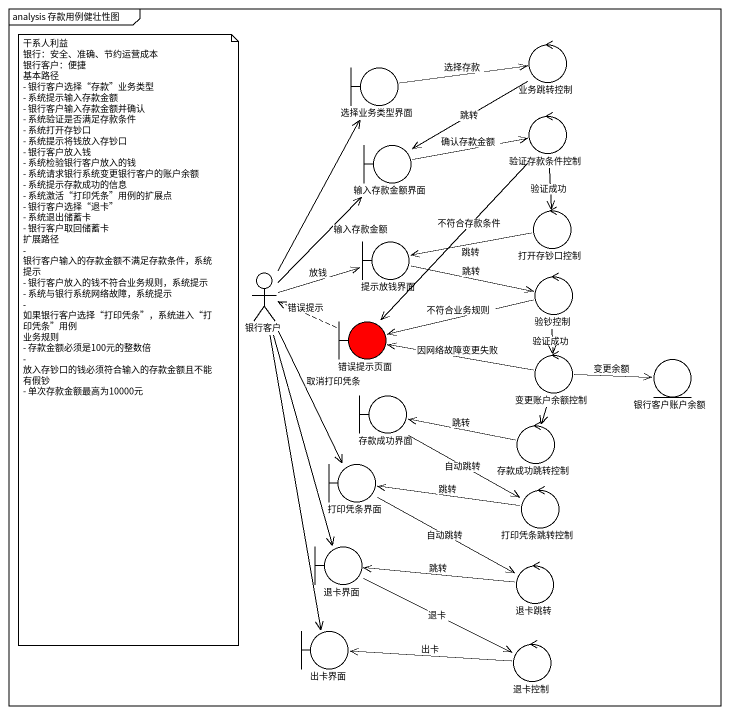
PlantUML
@startuml
mainframe analysis 存款用例健壮性图
control 业务跳转控制
boundary 选择业务类型界面
control 验证存款条件控制
boundary 输入存款金额界面
boundary 提示放钱界面
control 打开存钞口控制
actor 银行客户
control 验钞控制
boundary 错误提示页面 #FF0000
control 变更账户余额控制
entity 银行客户账户余额
boundary 存款成功界面
control 存款成功跳转控制
boundary 打印凭条界面
control 打印凭条跳转控制
boundary 退卡界面
control 退卡跳转
boundary 出卡界面
control 退卡控制
业务跳转控制 --> 输入存款金额界面 : 跳转
选择业务类型界面 -right-> 业务跳转控制 : 选择存款
验证存款条件控制 --> 打开存钞口控制 : 验证成功
验证存款条件控制 --> 错误提示页面 : 不符合存款条件
输入存款金额界面 -right-> 验证存款条件控制 : 确认存款金额
提示放钱界面 -right-> 验钞控制 : 跳转
打开存钞口控制 -left-> 提示放钱界面 : 跳转
银行客户 -up-> 选择业务类型界面
银行客户 -up-> 输入存款金额界面 : 输入存款金额
银行客户 -right-> 提示放钱界面 : 放钱
银行客户 --> 打印凭条界面 : 取消打印凭条
银行客户 --> 退卡界面
银行客户 --> 出卡界面
验钞控制 -left-> 错误提示页面 : 不符合业务规则
验钞控制 --> 变更账户余额控制 : 验证成功
错误提示页面 .left.> 银行客户 : 错误提示
变更账户余额控制 -left-> 错误提示页面 : 因网络故障变更失败
变更账户余额控制 -right-> 银行客户账户余额 : 变更余额
变更账户余额控制 --> 存款成功跳转控制
存款成功界面 --> 打印凭条跳转控制 : 自动跳转
存款成功跳转控制 -left-> 存款成功界面 : 跳转
打印凭条界面 -right-> 退卡跳转 : 自动跳转
打印凭条跳转控制 -left-> 打印凭条界面 : 跳转
退卡界面 -right-> 退卡控制 : 退卡
退卡跳转 -left-> 退卡界面 : 跳转
退卡控制 -left-> 出卡界面 : 出卡
note as N1
  干系人利益
  银行：安全、准确、节约运营成本
  银行客户：便捷
  基本路径
  - 银行客户选择“存款”业务类型
  - 系统提示输入存款金额
  - 银行客户输入存款金额并确认
  - 系统验证是否满足存款条件
  - 系统打开存钞口
  - 系统提示将钱放入存钞口
  - 银行客户放入钱
  - 系统检验银行客户放入的钱
  - 系统请求银行系统变更银行客户的账户余额
  - 系统提示存款成功的信息
  - 系统激活“打印凭条”用例的扩展点
  - 银行客户选择“退卡”
  - 系统退出储蓄卡
  - 银行客户取回储蓄卡
  扩展路径
  - 银行客户输入的存款金额不满足存款条件，系统提示
  - 银行客户放入的钱不符合业务规则，系统提示
  - 系统与银行系统网络故障，系统提示
  - 如果银行客户选择“打印凭条”，系统进入“打印凭条”用例
  业务规则
  - 存款金额必须是100元的整数倍
  - 放入存钞口的钱必须符合输入的存款金额且不能有假钞
  - 单次存款金额最高为10000元
end note
@enduml
